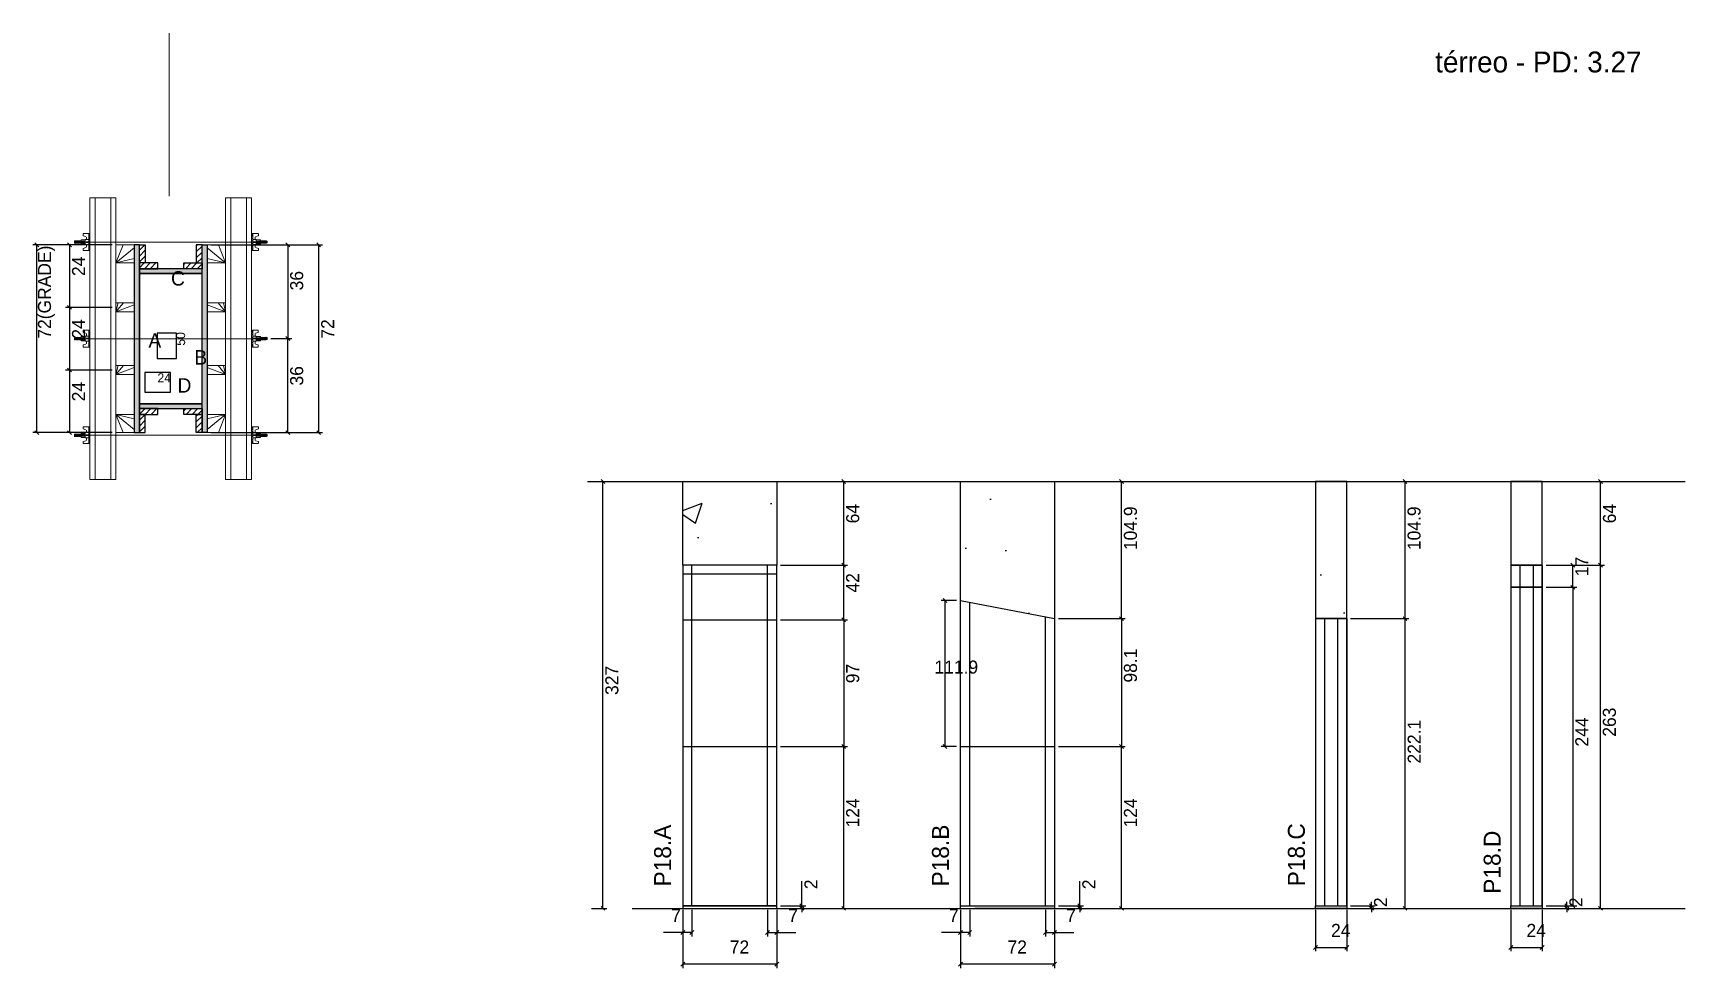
# Model space of a CAD drawing. Header units: metres. Extents: x 19361 to 20627, y 3931 to 4648.
import ezdxf

# ---------------------------------------------------------------- set-up
doc = ezdxf.new("R2010")
doc.units = ezdxf.units.M
for name, color, linetype in [('CHAPA', 7, 'Continuous'), ('COTA', 7, 'Continuous'), ('Hachura', 7, 'Continuous'), ('Madeira', 7, 'Continuous'), ('NOMENCLATURA', 7, 'Continuous'), ('Nível', 7, 'Continuous'), ('Painéis', 7, 'Continuous'), ('Perfil Metálico', 7, 'Continuous'), ('SARR_2.2x7', 7, 'Continuous'), ('SARRAFO', 7, 'Continuous'), ('Texto Seção', 7, 'Continuous'), ('TEXTO_GERAL', 7, 'Continuous')]:
    doc.layers.add(name, color=color, linetype=linetype)

msp = doc.modelspace()

# ---------------------------------------------------------------- hatches: boundary and pattern name
at = {"layer": 'COTA'}
h = msp.add_hatch(dxfattribs=at)
h.set_pattern_fill('AR-CONC')
h.paths.add_polyline_path([(19858.8, 4289.9), (19858.8, 4239.9), (19930.8, 4239.9), (19930.8, 4289.9), (19930.8, 4303.9), (19858.8, 4303.9), (19858.8, 4289.9)])
h = msp.add_hatch(dxfattribs=at)
h.set_pattern_fill('AR-CONC')
h.paths.add_polyline_path([(20143.7, 4198.9), (20143.7, 4303.9), (20071.7, 4303.9), (20071.7, 4212.8), (20143.7, 4198.9), (20143.7, 4198.9)])
h = msp.add_hatch(dxfattribs=at)
h.set_pattern_fill('AR-CONC')
h.paths.add_polyline_path([(20343.7, 4198.9), (20367.7, 4198.9), (20367.7, 4303.9), (20343.7, 4303.9), (20343.7, 4198.9)])
h = msp.add_hatch(dxfattribs=at)
h.set_pattern_fill('AR-CONC')
h.paths.add_polyline_path([(20517.5, 4239.9), (20517.5, 4303.9), (20493.5, 4303.9), (20493.5, 4239.9), (20517.5, 4239.9)])
at = {"layer": 'Hachura'}
h = msp.add_hatch(color=7, dxfattribs=at)
h.dxf.hatch_style = 1
h.paths.add_polyline_path([(19442.3, 4485.4), (19438.3, 4485.4), (19438.3, 4341.4), (19442.3, 4341.4), (19442.3, 4485.4)])
h = msp.add_hatch(color=7, dxfattribs=at)
h.dxf.hatch_style = 1
h.paths.add_polyline_path([(19442.3, 4485.4), (19438.3, 4485.4), (19438.3, 4341.4), (19442.3, 4341.4), (19442.3, 4485.4)])
h = msp.add_hatch(dxfattribs=at)
h.set_pattern_fill('ANSI31')
h.paths.add_polyline_path([(19442.3, 4471.4), (19446.7, 4471.4), (19446.7, 4485.4), (19442.3, 4485.4), (19442.3, 4471.4)])
h = msp.add_hatch(dxfattribs=at)
h.set_pattern_fill('ANSI31')
h.paths.add_polyline_path([(19490.3, 4471.4), (19485.9, 4471.4), (19485.9, 4485.4), (19490.3, 4485.4), (19490.3, 4471.4)])
h = msp.add_hatch(color=7, dxfattribs=at)
h.dxf.hatch_style = 1
h.paths.add_polyline_path([(19490.3, 4485.4), (19494.3, 4485.4), (19494.3, 4341.4), (19490.3, 4341.4), (19490.3, 4485.4)])
h = msp.add_hatch(color=7, dxfattribs=at)
h.dxf.hatch_style = 1
h.paths.add_polyline_path([(19490.3, 4485.4), (19494.3, 4485.4), (19494.3, 4341.4), (19490.3, 4341.4), (19490.3, 4485.4)])
h = msp.add_hatch(dxfattribs=at)
h.set_pattern_fill('ANSI31')
h.paths.add_polyline_path([(19442.3, 4467), (19442.3, 4471.4), (19456.3, 4471.4), (19456.3, 4467), (19442.3, 4467)])
h = msp.add_hatch(dxfattribs=at)
h.set_pattern_fill('ANSI31')
h.paths.add_polyline_path([(19490.3, 4467), (19490.3, 4471.4), (19476.3, 4471.4), (19476.3, 4467), (19490.3, 4467)])
h = msp.add_hatch(color=7, dxfattribs=at)
h.dxf.hatch_style = 1
h.paths.add_polyline_path([(19490.3, 4463.4), (19490.3, 4467), (19442.3, 4467), (19442.3, 4463.4), (19490.3, 4463.4)])
h = msp.add_hatch(color=7, dxfattribs=at)
h.dxf.hatch_style = 1
h.paths.add_polyline_path([(19490.3, 4463.4), (19490.3, 4467), (19442.3, 4467), (19442.3, 4463.4), (19490.3, 4463.4)])
h = msp.add_hatch(color=7, dxfattribs=at)
h.dxf.hatch_style = 1
h.paths.add_polyline_path([(19490.3, 4359.8), (19490.3, 4363.4), (19442.3, 4363.4), (19442.3, 4359.8), (19490.3, 4359.8)])
h = msp.add_hatch(color=7, dxfattribs=at)
h.dxf.hatch_style = 1
h.paths.add_polyline_path([(19490.3, 4359.8), (19490.3, 4363.4), (19442.3, 4363.4), (19442.3, 4359.8), (19490.3, 4359.8)])
h = msp.add_hatch(dxfattribs=at)
h.set_pattern_fill('ANSI31')
h.paths.add_polyline_path([(19442.3, 4355.4), (19442.3, 4359.8), (19456.3, 4359.8), (19456.3, 4355.4), (19442.3, 4355.4)])
h = msp.add_hatch(dxfattribs=at)
h.set_pattern_fill('ANSI31')
h.paths.add_polyline_path([(19490.3, 4355.4), (19490.3, 4359.8), (19476.3, 4359.8), (19476.3, 4355.4), (19490.3, 4355.4)])
h = msp.add_hatch(dxfattribs=at)
h.set_pattern_fill('ANSI31')
h.paths.add_polyline_path([(19442.3, 4355.4), (19446.7, 4355.4), (19446.7, 4341.4), (19442.3, 4341.4), (19442.3, 4355.4)])
h = msp.add_hatch(dxfattribs=at)
h.set_pattern_fill('ANSI31')
h.paths.add_polyline_path([(19490.3, 4355.4), (19485.9, 4355.4), (19485.9, 4341.4), (19490.3, 4341.4), (19490.3, 4355.4)])

# ---------------------------------------------------------------- linework, layer by layer
at = {"layer": 'CHAPA', "color": 1, "lineweight": 25}
for points in [[(19442.3, 4485.4), (19438.3, 4485.4), (19438.3, 4341.4), (19442.3, 4341.4)], [(19442.3, 4485.4), (19438.3, 4485.4), (19438.3, 4341.4), (19442.3, 4341.4)], [(19490.3, 4485.4), (19494.3, 4485.4), (19494.3, 4341.4), (19490.3, 4341.4)], [(19490.3, 4485.4), (19494.3, 4485.4), (19494.3, 4341.4), (19490.3, 4341.4)], [(19490.3, 4463.4), (19490.3, 4467), (19442.3, 4467), (19442.3, 4463.4)], [(19490.3, 4463.4), (19490.3, 4467), (19442.3, 4467), (19442.3, 4463.4)], [(19490.3, 4359.8), (19490.3, 4363.4), (19442.3, 4363.4), (19442.3, 4359.8)], [(19490.3, 4359.8), (19490.3, 4363.4), (19442.3, 4363.4), (19442.3, 4359.8)]]:
    msp.add_lwpolyline(points, close=True, dxfattribs=at)
at = {"layer": 'COTA', "color": 241, "lineweight": 25}
for p, q in [((19421.3, 4485.4), (19360.7, 4485.4)), ((19363.7, 4341.4), (19363.7, 4485.4)), ((19421.3, 4485.4), (19385.7, 4485.4)), ((19388.7, 4485.4), (19388.7, 4437.4)), ((19497.3, 4485.4), (19582.7, 4485.4)), ((19531.3, 4485.4), (19559, 4485.4)), ((19556, 4485.4), (19556, 4413.5)), ((19579.7, 4341.4), (19579.7, 4485.4)), ((19421.3, 4437.4), (19385.7, 4437.4)), ((19421.3, 4437.4), (19385.7, 4437.4)), ((19388.7, 4437.4), (19388.7, 4389.4)), ((19543.1, 4413.5), (19559, 4413.5)), ((19543.1, 4413.5), (19559, 4413.5)), ((19556, 4341.4), (19556, 4413.5)), ((19421.3, 4389.4), (19385.7, 4389.4)), ((19421.3, 4389.4), (19385.7, 4389.4)), ((19388.7, 4389.4), (19388.7, 4341.4)), ((19421.3, 4341.4), (19360.7, 4341.4)), ((19421.3, 4341.4), (19385.7, 4341.4)), ((19497.3, 4341.4), (19582.7, 4341.4)), ((19531.3, 4341.4), (19559, 4341.4)), ((19858.8, 4239.9), (19858.8, 4303.9)), ((19858.8, 4303.9), (19930.8, 4303.9)), ((19930.8, 4303.9), (19930.8, 4239.9)), ((20071.7, 4212.8), (20071.7, 4303.9)), ((20071.7, 4303.9), (20143.7, 4303.9)), ((20143.7, 4303.9), (20143.7, 4198.9))]:
    msp.add_line(p, q, dxfattribs=at)
at = {"layer": 'COTA', "color": 0, "lineweight": 25}
for p, q in [((19365.2, 4483.9), (19362.2, 4486.9)), ((19390.2, 4483.9), (19387.2, 4486.9)), ((19557.5, 4483.9), (19554.5, 4486.9)), ((19581.2, 4483.9), (19578.2, 4486.9)), ((19387.2, 4438.9), (19390.2, 4435.9)), ((19390.2, 4435.9), (19387.2, 4438.9)), ((19557.5, 4412), (19554.5, 4415)), ((19554.5, 4415), (19557.5, 4412)), ((19387.2, 4390.9), (19390.2, 4387.9)), ((19390.2, 4387.9), (19387.2, 4390.9)), ((19362.2, 4342.9), (19365.2, 4339.9)), ((19387.2, 4342.9), (19390.2, 4339.9)), ((19554.5, 4342.9), (19557.5, 4339.9)), ((19578.2, 4342.9), (19581.2, 4339.9)), ((19799.1, 4302.4), (19796.1, 4305.4)), ((19983.6, 4302.4), (19980.6, 4305.4)), ((20196.5, 4302.4), (20193.5, 4305.4)), ((20413.9, 4302.4), (20410.9, 4305.4)), ((20563.7, 4302.4), (20560.7, 4305.4)), ((19983.6, 4238.4), (19980.6, 4241.4)), ((19980.6, 4241.4), (19983.6, 4238.4)), ((20542.5, 4238.4), (20539.5, 4241.4)), ((20560.7, 4241.4), (20563.7, 4238.4)), ((20563.7, 4238.4), (20560.7, 4241.4)), ((20542.5, 4221.4), (20539.5, 4224.4)), ((20539.5, 4224.4), (20542.5, 4221.4)), ((19980.6, 4199.4), (19983.6, 4196.4)), ((19983.6, 4196.4), (19980.6, 4199.4)), ((20196.5, 4197.4), (20193.5, 4200.4)), ((20193.5, 4200.4), (20196.5, 4197.4)), ((20410.9, 4200.4), (20413.9, 4197.4)), ((20413.9, 4197.4), (20410.9, 4200.4)), ((19983.6, 4099.4), (19980.6, 4102.4)), ((19980.6, 4102.4), (19983.6, 4099.4)), ((20196.5, 4099.4), (20193.5, 4102.4)), ((20193.5, 4102.4), (20196.5, 4099.4)), ((19796.1, 3978.4), (19799.1, 3975.4)), ((19948.5, 3980.4), (19951.5, 3977.4)), ((19951.5, 3975.4), (19948.5, 3978.4)), ((19980.6, 3978.4), (19983.6, 3975.4)), ((20161.5, 3980.4), (20164.5, 3977.4)), ((20164.5, 3975.4), (20161.5, 3978.4)), ((20193.5, 3978.4), (20196.5, 3975.4)), ((20385.1, 3980.4), (20388.1, 3977.4)), ((20388.1, 3975.4), (20385.1, 3978.4)), ((20410.9, 3978.4), (20413.9, 3975.4)), ((20534.9, 3980.4), (20537.9, 3977.4)), ((20537.9, 3975.4), (20534.9, 3978.4)), ((20539.5, 3980.4), (20542.5, 3977.4)), ((20560.7, 3978.4), (20563.7, 3975.4)), ((19860.3, 3959.9), (19857.3, 3956.9)), ((19864.3, 3956.9), (19867.3, 3959.9)), ((19925.3, 3959.9), (19922.3, 3956.9)), ((19929.3, 3956.9), (19932.3, 3959.9)), ((20073.2, 3959.9), (20070.2, 3956.9)), ((20077.2, 3956.9), (20080.2, 3959.9)), ((20138.2, 3959.9), (20135.2, 3956.9)), ((20142.2, 3956.9), (20145.2, 3959.9)), ((20345.2, 3948.5), (20342.2, 3945.5)), ((20366.2, 3945.5), (20369.2, 3948.5)), ((20495, 3948.5), (20492, 3945.5)), ((20516, 3945.5), (20519, 3948.5)), ((19860.3, 3935.7), (19857.3, 3932.7)), ((19929.3, 3932.7), (19932.3, 3935.7)), ((20073.2, 3935.7), (20070.2, 3932.7)), ((20142.2, 3932.7), (20145.2, 3935.7))]:
    msp.add_line(p, q, dxfattribs=at)
at = {"layer": 'COTA', "color": 180, "lineweight": 25}
for p, q in [((19470.8, 4417.6), (19455.8, 4417.6)), ((19455.8, 4417.6), (19455.8, 4398.3)), ((19470.8, 4398.3), (19470.8, 4417.6)), ((19455.8, 4398.3), (19470.8, 4398.3)), ((19466, 4387.4), (19446.3, 4387.4)), ((19446.3, 4387.4), (19446.3, 4372.4)), ((19466, 4372.4), (19466, 4387.4)), ((19446.3, 4372.4), (19466, 4372.4))]:
    msp.add_line(p, q, dxfattribs=at)
at = {"layer": 'COTA', "color": 4, "lineweight": 25}
for p, q in [((19788.7, 4303.9), (19800.6, 4303.9)), ((19797.6, 3976.9), (19797.6, 4303.9)), ((19933.8, 4303.9), (19985.1, 4303.9)), ((19982.1, 4239.9), (19982.1, 4303.9)), ((20146.7, 4303.9), (20198, 4303.9)), ((20195, 4198.9), (20195, 4303.9)), ((20370.7, 4303.9), (20415.4, 4303.9)), ((20412.4, 4198.9), (20412.4, 4303.9)), ((20520.5, 4303.9), (20565.2, 4303.9)), ((20562.2, 4239.9), (20562.2, 4303.9)), ((19933.8, 4239.9), (19985.1, 4239.9)), ((19933.8, 4239.9), (19985.1, 4239.9)), ((19982.1, 4197.9), (19982.1, 4239.9)), ((20520.5, 4239.9), (20565.2, 4239.9)), ((20520.5, 4239.9), (20565.2, 4239.9)), ((20520.5, 4239.9), (20544, 4239.9)), ((20541, 4222.9), (20541, 4239.9)), ((20562.2, 3976.9), (20562.2, 4239.9)), ((20520.5, 4222.9), (20544, 4222.9)), ((20520.5, 4222.9), (20544, 4222.9)), ((20541, 4222.9), (20541, 3978.9)), ((19933.8, 4197.9), (19985.1, 4197.9)), ((19933.8, 4197.9), (19985.1, 4197.9)), ((19982.1, 4197.9), (19982.1, 4100.9)), ((20146.7, 4198.9), (20198, 4198.9)), ((20146.7, 4198.9), (20198, 4198.9)), ((20195, 4198.9), (20195, 4100.9)), ((20370.7, 4198.9), (20415.4, 4198.9)), ((20370.7, 4198.9), (20415.4, 4198.9)), ((20412.4, 3976.9), (20412.4, 4198.9)), ((19933.8, 4100.9), (19985.1, 4100.9)), ((19933.8, 4100.9), (19985.1, 4100.9)), ((19982.1, 3976.9), (19982.1, 4100.9)), ((20146.7, 4100.9), (20198, 4100.9)), ((20146.7, 4100.9), (20198, 4100.9)), ((20195, 3976.9), (20195, 4100.9)), ((19950, 3978.9), (19950, 3997.7)), ((20163, 3978.9), (20163, 3997.7)), ((19788.7, 3976.9), (19800.6, 3976.9)), ((19933.8, 3978.9), (19953, 3978.9)), ((19933.8, 3976.9), (19953, 3976.9)), ((19933.8, 3976.9), (19985.1, 3976.9)), ((19950, 3976.9), (19950, 3978.9)), ((19950, 3976.9), (19950, 3973.9)), ((20146.7, 3978.9), (20166, 3978.9)), ((20146.7, 3976.9), (20166, 3976.9)), ((20146.7, 3976.9), (20198, 3976.9)), ((20163, 3976.9), (20163, 3978.9)), ((20163, 3976.9), (20163, 3973.9)), ((20370.7, 3978.9), (20389.6, 3978.9)), ((20370.7, 3976.9), (20389.6, 3976.9)), ((20370.7, 3976.9), (20415.4, 3976.9)), ((20386.6, 3978.9), (20386.6, 3981.9)), ((20386.6, 3976.9), (20386.6, 3978.9)), ((20386.6, 3976.9), (20386.6, 3973.9)), ((20520.5, 3978.9), (20539.4, 3978.9)), ((20520.5, 3978.9), (20544, 3978.9)), ((20520.5, 3976.9), (20539.4, 3976.9)), ((20520.5, 3976.9), (20565.2, 3976.9)), ((20536.4, 3978.9), (20536.4, 3981.9)), ((20536.4, 3976.9), (20536.4, 3978.9)), ((20536.4, 3976.9), (20536.4, 3973.9)), ((19858.8, 3975.9), (19858.8, 3931.2)), ((19858.8, 3973.9), (19858.8, 3955.4)), ((19865.8, 3975.9), (19865.8, 3955.4)), ((19923.8, 3975.9), (19923.8, 3955.4)), ((19930.8, 3975.9), (19930.8, 3931.2)), ((19930.8, 3973.9), (19930.8, 3955.4)), ((20071.7, 3975.9), (20071.7, 3931.2)), ((20071.7, 3973.9), (20071.7, 3955.4)), ((20078.7, 3975.9), (20078.7, 3955.4)), ((20136.7, 3975.9), (20136.7, 3955.4)), ((20143.7, 3975.9), (20143.7, 3931.2)), ((20143.7, 3973.9), (20143.7, 3955.4)), ((20343.7, 3975.9), (20343.7, 3944)), ((20367.7, 3975.9), (20367.7, 3944)), ((20493.5, 3975.9), (20493.5, 3944)), ((20517.5, 3975.9), (20517.5, 3944)), ((19858.8, 3958.4), (19844, 3958.4)), ((19865.8, 3958.4), (19858.8, 3958.4)), ((19923.8, 3958.4), (19930.8, 3958.4)), ((19930.8, 3958.4), (19945.5, 3958.4)), ((20071.7, 3958.4), (20057, 3958.4)), ((20078.7, 3958.4), (20071.7, 3958.4)), ((20136.7, 3958.4), (20143.7, 3958.4)), ((20143.7, 3958.4), (20158.4, 3958.4)), ((20343.7, 3947), (20367.7, 3947)), ((20493.5, 3947), (20517.5, 3947)), ((19930.8, 3934.2), (19858.8, 3934.2)), ((20143.7, 3934.2), (20071.7, 3934.2))]:
    msp.add_line(p, q, dxfattribs=at)
at = {"layer": 'COTA', "color": 241, "lineweight": 25}
for points in [[(20367.7, 4198.9), (20367.7, 4303.9), (20343.7, 4303.9), (20343.7, 4198.9)], [(20517.5, 4239.9), (20517.5, 4303.9), (20493.5, 4303.9), (20493.5, 4239.9)]]:
    msp.add_lwpolyline(points, dxfattribs=at)
at = {"layer": 'Hachura', "color": 0, "lineweight": 9}
for p, q in [((19392.8, 4488.5), (19392.5, 4488.1)), ((19392.5, 4488.1), (19392.5, 4486.8)), ((19392.8, 4486.5), (19392.5, 4486.8)), ((19393.1, 4488.5), (19392.8, 4488.5)), ((19392.8, 4486.5), (19392.8, 4488.5)), ((19393.5, 4486.5), (19392.8, 4487.8)), ((19393.4, 4486.4), (19392.8, 4487.5)), ((19392.8, 4487), (19393.2, 4486.4)), ((19392.8, 4486.8), (19392.9, 4486.5)), ((19393.1, 4488.5), (19394.1, 4486.5)), ((19393.1, 4488.5), (19394.1, 4486.5)), ((19393.2, 4488.5), (19394.3, 4486.4)), ((19394.5, 4486.4), (19393.5, 4488.6)), ((19393.5, 4486.5), (19394.1, 4486.5)), ((19394.3, 4488.5), (19393.7, 4488.5)), ((19394.6, 4486.5), (19393.7, 4488.5)), ((19394.3, 4488.5), (19395.3, 4486.5)), ((19394.4, 4488.5), (19395.5, 4486.4)), ((19395.7, 4486.4), (19394.6, 4488.6)), ((19395.3, 4486.5), (19394.6, 4486.5)), ((19395.5, 4488.5), (19394.8, 4488.5)), ((19395.8, 4486.5), (19394.8, 4488.5)), ((19395, 4488.5), (19394.8, 4488.5)), ((19395.5, 4488.5), (19396.4, 4486.5)), ((19395.6, 4488.5), (19396.6, 4486.4)), ((19396.9, 4486.4), (19395.8, 4488.6)), ((19396, 4486.5), (19395.8, 4486.5)), ((19396.6, 4488.5), (19396, 4488.5)), ((19396.9, 4486.5), (19396, 4488.5)), ((19396, 4486.5), (19396.4, 4486.5)), ((19396.6, 4488.5), (19397.6, 4486.5)), ((19396.9, 4486.5), (19397.6, 4486.5)), ((19397.6, 4487.3), (19397, 4488.6)), ((19397.6, 4487.5), (19397.1, 4488.5)), ((19397.6, 4488.5), (19397.1, 4488.5)), ((19397.6, 4485.7), (19397.6, 4489.1)), ((19397.6, 4489.1), (19400.8, 4489.1)), ((19397.6, 4488.1), (19400.8, 4488.1)), ((19397.6, 4486.5), (19400.8, 4486.5)), ((19400.8, 4485.7), (19397.6, 4485.7)), ((19397.7, 4485.7), (19397.7, 4489.1)), ((19399.1, 4493.9), (19399.1, 4492.2)), ((19399.1, 4492.2), (19401.3, 4491.6)), ((19399.1, 4482.6), (19401.3, 4483.2)), ((19399.1, 4481), (19399.1, 4482.6)), ((19404.3, 4493.9), (19399.2, 4493.9)), ((19400.8, 4489.4), (19400.8, 4485.5)), ((19403.4, 4489.4), (19400.8, 4489.4)), ((19400.8, 4485.5), (19400.8, 4485.7)), ((19400.8, 4485.5), (19400.8, 4485.7)), ((19400.8, 4485.5), (19403.4, 4485.5)), ((19403.4, 4487.7), (19401.4, 4487.7)), ((19401.4, 4487.2), (19403.4, 4487.2)), ((19401.6, 4491.3), (19401.6, 4489.4)), ((19401.6, 4483.5), (19401.6, 4485.5)), ((19403.4, 4493.9), (19403.4, 4481)), ((19403.4, 4493.9), (19403.4, 4488.7)), ((19403.4, 4493.7), (19404.3, 4493.7)), ((19403.4, 4493.5), (19404.3, 4493.5)), ((19403.4, 4493.2), (19404.3, 4493.2)), ((19403.4, 4492.7), (19404.3, 4492.7)), ((19403.4, 4491.9), (19404.3, 4491.9)), ((19403.4, 4490.5), (19404.3, 4490.5)), ((19403.4, 4487.4), (19403.4, 4489.4)), ((19403.4, 4488.7), (19403.4, 4488.1)), ((19403.4, 4487.4), (19404.3, 4487.4)), ((19403.4, 4484.4), (19404.3, 4484.4)), ((19403.4, 4483), (19404.3, 4483)), ((19403.7, 4488.4), (19403.5, 4488.4)), ((19403.5, 4486.4), (19404, 4486.4)), ((19404.1, 4488.4), (19403.7, 4488.4)), ((19404.3, 4481), (19404.3, 4493.9)), ((19404.3, 4481.9), (19404.3, 4489.7)), ((19528.3, 4481), (19528.3, 4493.9)), ((19528.3, 4493.9), (19533.4, 4493.9)), ((19529.2, 4493.7), (19528.3, 4493.7)), ((19529.2, 4493.5), (19528.3, 4493.5)), ((19529.2, 4493.2), (19528.3, 4493.2)), ((19529.2, 4492.7), (19528.3, 4492.7)), ((19529.2, 4491.9), (19528.3, 4491.9)), ((19529.2, 4490.5), (19528.3, 4490.5)), ((19528.3, 4481.9), (19528.3, 4489.7)), ((19529.2, 4487.4), (19528.3, 4487.4)), ((19529.2, 4484.4), (19528.3, 4484.4)), ((19529.2, 4483), (19528.3, 4483)), ((19528.4, 4488.4), (19528.9, 4488.4)), ((19529.1, 4486.4), (19528.6, 4486.4)), ((19528.9, 4488.4), (19529.1, 4488.4)), ((19529.2, 4493.9), (19529.2, 4481)), ((19529.2, 4493.9), (19529.2, 4488.7)), ((19529.2, 4487.4), (19529.2, 4489.4)), ((19529.2, 4489.4), (19531.8, 4489.4)), ((19529.2, 4488.7), (19529.2, 4488.1)), ((19529.2, 4487.7), (19531.2, 4487.7)), ((19531.2, 4487.2), (19529.2, 4487.2)), ((19531.8, 4485.5), (19529.2, 4485.5)), ((19531, 4491.3), (19531, 4489.4)), ((19531, 4483.5), (19531, 4485.5)), ((19533.5, 4492.2), (19531.2, 4491.6)), ((19533.5, 4482.6), (19531.2, 4483.2)), ((19531.8, 4489.4), (19531.8, 4485.5)), ((19535, 4489.1), (19531.8, 4489.1)), ((19535, 4488.1), (19531.8, 4488.1)), ((19535, 4486.5), (19531.8, 4486.5)), ((19531.8, 4485.7), (19535, 4485.7)), ((19531.8, 4485.5), (19531.8, 4485.7)), ((19531.8, 4485.5), (19531.8, 4485.7)), ((19533.5, 4493.9), (19533.5, 4492.2)), ((19533.5, 4481), (19533.5, 4482.6)), ((19534.9, 4485.7), (19534.9, 4489.1)), ((19535, 4485.7), (19535, 4489.1)), ((19535, 4487.3), (19535.6, 4488.6)), ((19536, 4488.5), (19535, 4486.5)), ((19535, 4487.5), (19535.5, 4488.5)), ((19535, 4488.5), (19535.5, 4488.5)), ((19535.6, 4486.5), (19535, 4486.5)), ((19535.6, 4486.5), (19536.6, 4488.5)), ((19535.7, 4486.4), (19536.8, 4488.6)), ((19536, 4488.5), (19536.6, 4488.5)), ((19537, 4488.5), (19536, 4486.4)), ((19537.1, 4488.5), (19536.2, 4486.5)), ((19536.6, 4486.5), (19536.2, 4486.5)), ((19536.6, 4486.5), (19536.8, 4486.5)), ((19536.8, 4486.5), (19537.8, 4488.5)), ((19536.9, 4486.4), (19538, 4488.6)), ((19537.1, 4488.5), (19537.8, 4488.5)), ((19538.2, 4488.5), (19537.1, 4486.4)), ((19538.3, 4488.5), (19537.3, 4486.5)), ((19537.3, 4486.5), (19538, 4486.5)), ((19537.6, 4488.5), (19537.8, 4488.5)), ((19538, 4486.4), (19539.1, 4488.6)), ((19538, 4486.5), (19538.9, 4488.5)), ((19538.3, 4488.5), (19538.9, 4488.5)), ((19539.4, 4488.5), (19538.3, 4486.4)), ((19539.5, 4488.5), (19538.5, 4486.5)), ((19539.5, 4488.5), (19538.5, 4486.5)), ((19539.1, 4486.5), (19538.5, 4486.5)), ((19539.1, 4486.5), (19539.8, 4487.8)), ((19539.2, 4486.4), (19539.8, 4487.5)), ((19539.8, 4487), (19539.4, 4486.4)), ((19539.5, 4488.5), (19539.8, 4488.5)), ((19539.8, 4486.8), (19539.6, 4486.5)), ((19539.8, 4488.5), (19540.1, 4488.1)), ((19539.8, 4486.5), (19539.8, 4488.5)), ((19539.8, 4486.5), (19540.1, 4486.8)), ((19540.1, 4488.1), (19540.1, 4486.8)), ((19403.4, 4481), (19399.1, 4481)), ((19403.4, 4482.1), (19404.3, 4482.1)), ((19403.4, 4481.7), (19404.3, 4481.7)), ((19403.4, 4481.3), (19404.3, 4481.3)), ((19403.4, 4481.1), (19404.3, 4481.1)), ((19403.4, 4481), (19404.3, 4481)), ((19529.2, 4482.1), (19528.3, 4482.1)), ((19529.2, 4481.7), (19528.3, 4481.7)), ((19529.2, 4481.3), (19528.3, 4481.3)), ((19529.2, 4481.1), (19528.3, 4481.1)), ((19529.2, 4481), (19528.3, 4481)), ((19529.2, 4481), (19533.5, 4481)), ((19404.3, 4419.9), (19399.1, 4419.9)), ((19399.1, 4419.9), (19399.1, 4418.2)), ((19403.4, 4419.9), (19403.4, 4407)), ((19403.4, 4419.9), (19403.4, 4414.7)), ((19403.4, 4419.7), (19404.3, 4419.7)), ((19403.4, 4419.5), (19404.3, 4419.5)), ((19403.4, 4419.2), (19404.3, 4419.2)), ((19404.3, 4407), (19404.3, 4419.9)), ((19528.3, 4407), (19528.3, 4419.9)), ((19528.3, 4419.9), (19533.4, 4419.9)), ((19529.2, 4419.7), (19528.3, 4419.7)), ((19529.2, 4419.5), (19528.3, 4419.5)), ((19529.2, 4419.2), (19528.3, 4419.2)), ((19529.2, 4419.9), (19529.2, 4407)), ((19529.2, 4419.9), (19529.2, 4414.7)), ((19533.4, 4419.9), (19533.4, 4418.2)), ((19392.8, 4414.5), (19392.5, 4414.1)), ((19392.5, 4414.1), (19392.5, 4412.8)), ((19392.8, 4412.5), (19392.5, 4412.8)), ((19392.8, 4412.5), (19392.8, 4414.5)), ((19393.1, 4414.4), (19392.8, 4414.4)), ((19393.4, 4412.5), (19392.8, 4413.8)), ((19393.4, 4412.4), (19392.8, 4413.5)), ((19392.8, 4413), (19393.1, 4412.4)), ((19392.8, 4412.8), (19392.9, 4412.5)), ((19393.1, 4414.4), (19394.1, 4412.5)), ((19393.1, 4414.4), (19394.1, 4412.5)), ((19393.2, 4414.5), (19394.3, 4412.4)), ((19393.4, 4412.5), (19394.1, 4412.5)), ((19394.5, 4412.4), (19393.5, 4414.6)), ((19394.3, 4414.4), (19393.6, 4414.4)), ((19394.6, 4412.5), (19393.6, 4414.4)), ((19394.3, 4414.4), (19395.3, 4412.5)), ((19394.4, 4414.5), (19395.5, 4412.4)), ((19395.7, 4412.4), (19394.6, 4414.6)), ((19395.3, 4412.5), (19394.6, 4412.5)), ((19395.4, 4414.4), (19394.8, 4414.4)), ((19395.8, 4412.5), (19394.8, 4414.4)), ((19395, 4414.4), (19394.8, 4414.4)), ((19395.4, 4414.4), (19396.4, 4412.5)), ((19395.5, 4414.5), (19396.6, 4412.4)), ((19396.9, 4412.4), (19395.8, 4414.6)), ((19396, 4412.5), (19395.8, 4412.5)), ((19396.6, 4414.4), (19396, 4414.4)), ((19396.9, 4412.5), (19396, 4414.4)), ((19396, 4412.5), (19396.4, 4412.5)), ((19396.6, 4414.4), (19397.6, 4412.5)), ((19397.6, 4413.3), (19396.9, 4414.6)), ((19396.9, 4412.5), (19397.6, 4412.5)), ((19397.6, 4413.5), (19397.1, 4414.4)), ((19397.6, 4414.4), (19397.1, 4414.4)), ((19397.6, 4411.7), (19397.6, 4415.1)), ((19397.6, 4411.7), (19397.6, 4415.1)), ((19397.6, 4415.1), (19400.8, 4415.1)), ((19397.6, 4414.1), (19400.8, 4414.1)), ((19397.6, 4412.5), (19400.8, 4412.5)), ((19400.8, 4411.7), (19397.6, 4411.7)), ((19399.1, 4418.2), (19401.3, 4417.6)), ((19399.1, 4408.6), (19401.3, 4409.2)), ((19399.1, 4407), (19399.1, 4408.6)), ((19403.4, 4407), (19399.1, 4407)), ((19400.8, 4415.4), (19400.8, 4411.5)), ((19403.4, 4415.4), (19400.8, 4415.4)), ((19400.8, 4411.5), (19400.8, 4411.7)), ((19400.8, 4411.5), (19400.8, 4411.7)), ((19400.8, 4411.5), (19403.4, 4411.5)), ((19403.4, 4413.7), (19401.4, 4413.7)), ((19401.4, 4413.2), (19403.4, 4413.2)), ((19401.6, 4417.3), (19401.6, 4415.4)), ((19401.6, 4409.5), (19401.6, 4411.5)), ((19403.4, 4418.7), (19404.3, 4418.7)), ((19403.4, 4417.9), (19404.3, 4417.9)), ((19403.4, 4416.5), (19404.3, 4416.5)), ((19403.4, 4413.4), (19403.4, 4415.4)), ((19403.4, 4414.7), (19403.4, 4414.1)), ((19403.4, 4413.4), (19404.3, 4413.4)), ((19403.4, 4410.4), (19404.3, 4410.4)), ((19403.4, 4409), (19404.3, 4409)), ((19403.4, 4408.1), (19404.3, 4408.1)), ((19403.4, 4407.7), (19404.3, 4407.7)), ((19403.4, 4407.3), (19404.3, 4407.3)), ((19403.4, 4407.1), (19404.3, 4407.1)), ((19403.4, 4407), (19404.3, 4407)), ((19403.7, 4414.4), (19403.5, 4414.4)), ((19403.5, 4412.4), (19403.9, 4412.4)), ((19404.1, 4414.4), (19403.7, 4414.4)), ((19404.3, 4407.9), (19404.3, 4415.7)), ((19529.2, 4418.7), (19528.3, 4418.7)), ((19529.2, 4417.9), (19528.3, 4417.9)), ((19529.2, 4416.5), (19528.3, 4416.5)), ((19528.3, 4407.9), (19528.3, 4415.7)), ((19529.2, 4413.4), (19528.3, 4413.4)), ((19529.2, 4410.4), (19528.3, 4410.4)), ((19529.2, 4409), (19528.3, 4409)), ((19529.2, 4408.1), (19528.3, 4408.1)), ((19529.2, 4407.7), (19528.3, 4407.7)), ((19529.2, 4407.3), (19528.3, 4407.3)), ((19529.2, 4407.1), (19528.3, 4407.1)), ((19529.2, 4407), (19528.3, 4407)), ((19528.4, 4414.4), (19528.9, 4414.4)), ((19529.1, 4412.4), (19528.6, 4412.4)), ((19528.9, 4414.4), (19529.1, 4414.4)), ((19529.2, 4413.4), (19529.2, 4415.4)), ((19529.2, 4415.4), (19531.8, 4415.4)), ((19529.2, 4414.7), (19529.2, 4414.1)), ((19529.2, 4413.7), (19531.2, 4413.7)), ((19531.2, 4413.2), (19529.2, 4413.2)), ((19531.8, 4411.5), (19529.2, 4411.5)), ((19529.2, 4407), (19533.4, 4407)), ((19531, 4417.3), (19531, 4415.4)), ((19531, 4409.5), (19531, 4411.5)), ((19533.4, 4418.2), (19531.2, 4417.6)), ((19533.4, 4408.6), (19531.2, 4409.2)), ((19531.8, 4415.4), (19531.8, 4411.5)), ((19535, 4415.1), (19531.8, 4415.1)), ((19535, 4414.1), (19531.8, 4414.1)), ((19535, 4412.5), (19531.8, 4412.5)), ((19531.8, 4411.7), (19535, 4411.7)), ((19531.8, 4411.5), (19531.8, 4411.7)), ((19531.8, 4411.5), (19531.8, 4411.7)), ((19533.4, 4407), (19533.4, 4408.6)), ((19534.9, 4411.7), (19534.9, 4415.1)), ((19535, 4411.7), (19535, 4415.1)), ((19535, 4413.3), (19535.6, 4414.6)), ((19536, 4414.4), (19535, 4412.5)), ((19535, 4413.5), (19535.4, 4414.4)), ((19535, 4414.4), (19535.4, 4414.4)), ((19535.6, 4412.5), (19535, 4412.5)), ((19535.6, 4412.5), (19536.6, 4414.4)), ((19535.7, 4412.4), (19536.8, 4414.6)), ((19537, 4414.5), (19535.9, 4412.4)), ((19536, 4414.4), (19536.6, 4414.4)), ((19537.1, 4414.4), (19536.2, 4412.5)), ((19536.6, 4412.5), (19536.2, 4412.5)), ((19536.6, 4412.5), (19536.8, 4412.5)), ((19536.8, 4412.5), (19537.8, 4414.4)), ((19536.9, 4412.4), (19537.9, 4414.6)), ((19538.2, 4414.5), (19537.1, 4412.4)), ((19537.1, 4414.4), (19537.8, 4414.4)), ((19538.3, 4414.4), (19537.3, 4412.5)), ((19537.3, 4412.5), (19538, 4412.5)), ((19537.6, 4414.4), (19537.8, 4414.4)), ((19538, 4412.4), (19539.1, 4414.6)), ((19538, 4412.5), (19538.9, 4414.4)), ((19539.3, 4414.5), (19538.3, 4412.4)), ((19538.3, 4414.4), (19538.9, 4414.4)), ((19539.4, 4414.4), (19538.5, 4412.5)), ((19539.4, 4414.4), (19538.5, 4412.5)), ((19539.1, 4412.5), (19538.5, 4412.5)), ((19539.1, 4412.5), (19539.8, 4413.8)), ((19539.2, 4412.4), (19539.8, 4413.5)), ((19539.4, 4414.4), (19539.8, 4414.4)), ((19539.8, 4413), (19539.4, 4412.4)), ((19539.8, 4412.8), (19539.6, 4412.5)), ((19539.8, 4414.5), (19540.1, 4414.1)), ((19539.8, 4412.5), (19539.8, 4414.5)), ((19539.8, 4412.5), (19540.1, 4412.8)), ((19540.1, 4414.1), (19540.1, 4412.8)), ((19403.4, 4345.9), (19399.1, 4345.9)), ((19399.1, 4345.9), (19399.1, 4344.2)), ((19399.1, 4344.2), (19401.3, 4343.6)), ((19401.6, 4343.3), (19401.6, 4341.3)), ((19403.4, 4333), (19403.4, 4345.9)), ((19403.4, 4345.9), (19404.3, 4345.9)), ((19403.4, 4345.7), (19404.3, 4345.7)), ((19403.4, 4345.5), (19404.3, 4345.5)), ((19403.4, 4345.2), (19404.3, 4345.2)), ((19403.4, 4344.7), (19404.3, 4344.7)), ((19403.4, 4343.9), (19404.3, 4343.9)), ((19404.3, 4345.9), (19404.3, 4333)), ((19404.3, 4344.9), (19404.3, 4337.1)), ((19528.3, 4345.9), (19528.3, 4333)), ((19529.2, 4345.9), (19528.3, 4345.9)), ((19529.2, 4345.7), (19528.3, 4345.7)), ((19529.2, 4345.5), (19528.3, 4345.5)), ((19529.2, 4345.2), (19528.3, 4345.2)), ((19528.3, 4344.9), (19528.3, 4337.1)), ((19529.2, 4344.7), (19528.3, 4344.7)), ((19529.2, 4343.9), (19528.3, 4343.9)), ((19529.2, 4333), (19529.2, 4345.9)), ((19529.2, 4345.9), (19533.5, 4345.9)), ((19531, 4343.3), (19531, 4341.3)), ((19533.5, 4344.2), (19531.2, 4343.6)), ((19533.5, 4345.9), (19533.5, 4344.2)), ((19392.8, 4340.3), (19392.5, 4340)), ((19392.5, 4338.7), (19392.5, 4340)), ((19392.8, 4338.4), (19392.5, 4338.7)), ((19392.8, 4339.8), (19393.2, 4340.5)), ((19393.4, 4340.4), (19392.8, 4339.3)), ((19392.8, 4340.1), (19392.9, 4340.3)), ((19393.5, 4340.3), (19392.8, 4339)), ((19392.8, 4340.3), (19392.8, 4338.4)), ((19393.1, 4338.4), (19392.8, 4338.4)), ((19393.1, 4338.4), (19394.1, 4340.3)), ((19393.1, 4338.4), (19394.1, 4340.3)), ((19393.2, 4338.3), (19394.3, 4340.5)), ((19394.5, 4340.4), (19393.5, 4338.3)), ((19393.5, 4340.3), (19394.1, 4340.3)), ((19394.6, 4340.3), (19393.7, 4338.4)), ((19394.3, 4338.4), (19393.7, 4338.4)), ((19394.3, 4338.4), (19395.3, 4340.3)), ((19394.4, 4338.3), (19395.5, 4340.5)), ((19395.7, 4340.4), (19394.6, 4338.3)), ((19395.3, 4340.3), (19394.6, 4340.3)), ((19395.8, 4340.3), (19394.8, 4338.4)), ((19395.5, 4338.4), (19394.8, 4338.4)), ((19395, 4338.4), (19394.8, 4338.4)), ((19395.5, 4338.4), (19396.4, 4340.3)), ((19395.6, 4338.3), (19396.6, 4340.5)), ((19396.9, 4340.4), (19395.8, 4338.3)), ((19396, 4340.3), (19395.8, 4340.3)), ((19396, 4340.3), (19396.4, 4340.3)), ((19396.9, 4340.3), (19396, 4338.4)), ((19396.6, 4338.4), (19396, 4338.4)), ((19396.6, 4338.4), (19397.6, 4340.3)), ((19396.9, 4340.3), (19397.6, 4340.3)), ((19397.6, 4339.5), (19397, 4338.3)), ((19397.6, 4339.3), (19397.1, 4338.4)), ((19397.6, 4338.4), (19397.1, 4338.4)), ((19397.6, 4341.1), (19397.6, 4337.7)), ((19400.8, 4341.1), (19397.6, 4341.1)), ((19397.6, 4340.3), (19400.8, 4340.3)), ((19397.6, 4338.8), (19400.8, 4338.8)), ((19397.6, 4337.7), (19400.8, 4337.7)), ((19397.7, 4341.1), (19397.7, 4337.7)), ((19399.1, 4334.6), (19401.3, 4335.2)), ((19399.1, 4333), (19399.1, 4334.6)), ((19404.3, 4333), (19399.2, 4333)), ((19400.8, 4337.5), (19400.8, 4341.4)), ((19400.8, 4341.4), (19403.4, 4341.4)), ((19400.8, 4341.4), (19400.8, 4341.1)), ((19400.8, 4341.4), (19400.8, 4341.1)), ((19403.4, 4337.5), (19400.8, 4337.5)), ((19401.4, 4339.6), (19403.4, 4339.6)), ((19403.4, 4339.1), (19401.4, 4339.1)), ((19401.6, 4335.5), (19401.6, 4337.5)), ((19403.4, 4342.4), (19404.3, 4342.4)), ((19403.4, 4339.4), (19403.4, 4337.5)), ((19403.4, 4339.4), (19404.3, 4339.4)), ((19403.4, 4338.1), (19403.4, 4338.8)), ((19403.4, 4333), (19403.4, 4338.1)), ((19403.4, 4336.4), (19404.3, 4336.4)), ((19403.4, 4335), (19404.3, 4335)), ((19403.4, 4334.1), (19404.3, 4334.1)), ((19403.4, 4333.7), (19404.3, 4333.7)), ((19403.4, 4333.3), (19404.3, 4333.3)), ((19403.4, 4333.1), (19404.3, 4333.1)), ((19403.5, 4340.4), (19404, 4340.4)), ((19403.7, 4338.5), (19403.5, 4338.5)), ((19404.1, 4338.5), (19403.7, 4338.5)), ((19529.2, 4342.4), (19528.3, 4342.4)), ((19529.2, 4339.4), (19528.3, 4339.4)), ((19529.2, 4336.4), (19528.3, 4336.4)), ((19529.2, 4335), (19528.3, 4335)), ((19529.2, 4334.1), (19528.3, 4334.1)), ((19529.2, 4333.7), (19528.3, 4333.7)), ((19529.2, 4333.3), (19528.3, 4333.3)), ((19529.2, 4333.1), (19528.3, 4333.1)), ((19528.3, 4333), (19533.4, 4333)), ((19528.4, 4338.5), (19528.9, 4338.5)), ((19529.1, 4340.4), (19528.6, 4340.4)), ((19528.9, 4338.5), (19529.1, 4338.5)), ((19531.8, 4341.4), (19529.2, 4341.4)), ((19531.2, 4339.6), (19529.2, 4339.6)), ((19529.2, 4339.4), (19529.2, 4337.5)), ((19529.2, 4339.1), (19531.2, 4339.1)), ((19529.2, 4338.1), (19529.2, 4338.8)), ((19529.2, 4333), (19529.2, 4338.1)), ((19529.2, 4337.5), (19531.8, 4337.5)), ((19531, 4335.5), (19531, 4337.5)), ((19533.5, 4334.6), (19531.2, 4335.2)), ((19531.8, 4337.5), (19531.8, 4341.4)), ((19531.8, 4341.4), (19531.8, 4341.1)), ((19531.8, 4341.4), (19531.8, 4341.1)), ((19531.8, 4341.1), (19535, 4341.1)), ((19535, 4340.3), (19531.8, 4340.3)), ((19535, 4338.8), (19531.8, 4338.8)), ((19535, 4337.7), (19531.8, 4337.7)), ((19533.5, 4333), (19533.5, 4334.6)), ((19534.9, 4341.1), (19534.9, 4337.7)), ((19535, 4341.1), (19535, 4337.7)), ((19535.6, 4340.3), (19535, 4340.3)), ((19536, 4338.4), (19535, 4340.3)), ((19535, 4339.5), (19535.6, 4338.3)), ((19535, 4339.3), (19535.5, 4338.4)), ((19535, 4338.4), (19535.5, 4338.4)), ((19535.6, 4340.3), (19536.6, 4338.4)), ((19535.7, 4340.4), (19536.8, 4338.3)), ((19537, 4338.3), (19536, 4340.5)), ((19536, 4338.4), (19536.6, 4338.4)), ((19536.6, 4340.3), (19536.2, 4340.3)), ((19537.1, 4338.4), (19536.2, 4340.3)), ((19536.6, 4340.3), (19536.8, 4340.3)), ((19536.8, 4340.3), (19537.8, 4338.4)), ((19536.9, 4340.4), (19538, 4338.3)), ((19538.2, 4338.3), (19537.1, 4340.5)), ((19537.1, 4338.4), (19537.8, 4338.4)), ((19537.3, 4340.3), (19538, 4340.3)), ((19538.3, 4338.4), (19537.3, 4340.3)), ((19537.6, 4338.4), (19537.8, 4338.4)), ((19538, 4340.4), (19539.1, 4338.3)), ((19538, 4340.3), (19538.9, 4338.4)), ((19539.4, 4338.3), (19538.3, 4340.5)), ((19538.3, 4338.4), (19538.9, 4338.4)), ((19539.5, 4338.4), (19538.5, 4340.3)), ((19539.1, 4340.3), (19538.5, 4340.3)), ((19539.5, 4338.4), (19538.5, 4340.3)), ((19539.1, 4340.3), (19539.8, 4339)), ((19539.2, 4340.4), (19539.8, 4339.3)), ((19539.8, 4339.8), (19539.4, 4340.5)), ((19539.5, 4338.4), (19539.8, 4338.4)), ((19539.8, 4340.1), (19539.6, 4340.3)), ((19539.8, 4340.3), (19540.1, 4340)), ((19539.8, 4340.3), (19539.8, 4338.4)), ((19539.8, 4338.4), (19540.1, 4338.7)), ((19540.1, 4338.7), (19540.1, 4340))]:
    msp.add_line(p, q, dxfattribs=at)
at = {"layer": 'Hachura', "color": 251, "lineweight": 9}
for p, q in [((19539.1, 4487.4), (19397.3, 4487.4)), ((19539.1, 4413.4), (19397.3, 4413.4)), ((19539.1, 4339.4), (19397.3, 4339.4))]:
    msp.add_line(p, q, dxfattribs=at)
at = {"layer": 'Madeira', "color": 126, "lineweight": 18}
for p, q in [((19424.3, 4471.4), (19429.7, 4485.4)), ((19424.3, 4471.4), (19438.3, 4482.9)), ((19508.3, 4471.4), (19494.3, 4482.9)), ((19508.3, 4471.4), (19502.9, 4485.4)), ((19424.3, 4471.4), (19438.3, 4474.9)), ((19508.3, 4471.4), (19494.3, 4474.9)), ((19424.3, 4433.9), (19430, 4440.9)), ((19424.3, 4433.9), (19426, 4440.9)), ((19424.3, 4433.9), (19438.3, 4439.3)), ((19508.3, 4433.9), (19494.3, 4439.3)), ((19508.3, 4433.9), (19502.6, 4440.9)), ((19508.3, 4433.9), (19506.6, 4440.9)), ((19424.3, 4385.9), (19430, 4392.9)), ((19424.3, 4385.9), (19426, 4392.9)), ((19424.3, 4385.9), (19438.3, 4391.3)), ((19508.3, 4385.9), (19494.3, 4391.3)), ((19508.3, 4385.9), (19502.6, 4392.9)), ((19508.3, 4385.9), (19506.6, 4392.9)), ((19424.3, 4355.4), (19438.3, 4343.9)), ((19424.3, 4355.4), (19438.3, 4351.9)), ((19424.3, 4355.4), (19429.7, 4341.4)), ((19508.3, 4355.4), (19494.3, 4343.9)), ((19508.3, 4355.4), (19494.3, 4351.9)), ((19508.3, 4355.4), (19502.9, 4341.4))]:
    msp.add_line(p, q, dxfattribs=at)
for points in [[(19424.3, 4341.4), (19438.3, 4341.4), (19438.3, 4485.4), (19424.3, 4485.4)], [(19424.3, 4471.4), (19438.3, 4471.4), (19438.3, 4485.4), (19424.3, 4485.4)], [(19508.3, 4341.4), (19494.3, 4341.4), (19494.3, 4485.4), (19508.3, 4485.4)], [(19508.3, 4471.4), (19494.3, 4471.4), (19494.3, 4485.4), (19508.3, 4485.4)], [(19424.3, 4433.9), (19424.3, 4440.9), (19438.3, 4440.9), (19438.3, 4433.9)], [(19508.3, 4433.9), (19508.3, 4440.9), (19494.3, 4440.9), (19494.3, 4433.9)], [(19424.3, 4385.9), (19424.3, 4392.9), (19438.3, 4392.9), (19438.3, 4385.9)], [(19508.3, 4385.9), (19508.3, 4392.9), (19494.3, 4392.9), (19494.3, 4385.9)], [(19424.3, 4355.4), (19438.3, 4355.4), (19438.3, 4341.4), (19424.3, 4341.4)], [(19508.3, 4355.4), (19494.3, 4355.4), (19494.3, 4341.4), (19508.3, 4341.4)]]:
    msp.add_lwpolyline(points, close=True, dxfattribs=at)
at = {"layer": 'Nível', "color": 4, "lineweight": 25}
for p, q in [((19785.7, 4303.9), (20627, 4303.9)), ((19820.1, 3976.9), (20627, 3976.9))]:
    msp.add_line(p, q, dxfattribs=at)
at = {"layer": 'Painéis', "color": 200, "lineweight": 25}
for p, q in [((19930.8, 4239.9), (19858.8, 4239.9)), ((19858.8, 4239.9), (19858.8, 3976.9)), ((19930.8, 3976.9), (19930.8, 4239.9)), ((20493.5, 4239.9), (20493.5, 3978.9)), ((20493.5, 4239.9), (20517.5, 4239.9)), ((20517.5, 4239.9), (20493.5, 4239.9)), ((20517.5, 4239.9), (20493.5, 4239.9)), ((20517.5, 4239.9), (20493.5, 4239.9)), ((20517.5, 3978.9), (20517.5, 4239.9)), ((20517.5, 4239.9), (20517.5, 3978.9)), ((20493.5, 4222.9), (20517.5, 4222.9)), ((20517.5, 4222.9), (20493.5, 4222.9)), ((20517.5, 4222.9), (20493.5, 4222.9)), ((20517.5, 4222.9), (20493.5, 4222.9)), ((19858.8, 4197.9), (19930.8, 4197.9)), ((20343.7, 4198.9), (20343.7, 3978.9)), ((20343.7, 4198.9), (20367.7, 4198.9)), ((20367.7, 4198.9), (20343.7, 4198.9)), ((20367.7, 4198.9), (20343.7, 4198.9)), ((20367.7, 4198.9), (20343.7, 4198.9)), ((20367.7, 3978.9), (20367.7, 4198.9)), ((20367.7, 4198.9), (20367.7, 3978.9)), ((19858.8, 4100.9), (19930.8, 4100.9)), ((20071.7, 4100.9), (20143.7, 4100.9)), ((19858.8, 3978.9), (19930.8, 3978.9)), ((20071.7, 3978.9), (20143.7, 3978.9)), ((20343.7, 3978.9), (20367.7, 3978.9)), ((20493.5, 3978.9), (20517.5, 3978.9))]:
    msp.add_line(p, q, dxfattribs=at)
at = {"layer": 'Painéis', "color": 4, "lineweight": 25}
for p, q in [((20068.7, 4212.8), (20056.8, 4212.8)), ((20059.8, 4100.9), (20059.8, 4212.8)), ((20068.7, 4100.9), (20056.8, 4100.9))]:
    msp.add_line(p, q, dxfattribs=at)
at = {"layer": 'Painéis', "color": 0, "lineweight": 25}
for p, q in [((20061.3, 4211.3), (20058.3, 4214.3)), ((20058.3, 4102.4), (20061.3, 4099.4))]:
    msp.add_line(p, q, dxfattribs=at)
at = {"layer": 'Painéis', "color": 200, "lineweight": 25}
for points in [[(19442.3, 4363.4), (19490.3, 4363.4), (19490.3, 4463.4), (19442.3, 4463.4)], [(19930.8, 3978.9), (19858.8, 3978.9), (19858.8, 3976.9), (19930.8, 3976.9)], [(20343.7, 3978.9), (20367.7, 3978.9), (20367.7, 3976.9), (20343.7, 3976.9)], [(20493.5, 3978.9), (20517.5, 3978.9), (20517.5, 3976.9), (20493.5, 3976.9)]]:
    msp.add_lwpolyline(points, close=True, dxfattribs=at)
msp.add_lwpolyline([(20071.7, 3976.9), (20071.7, 4212.8), (20143.7, 4198.9), (20143.7, 3976.9), (20082.7, 3976.9)], dxfattribs=at)
at = {"layer": 'Perfil Metálico', "color": 224, "lineweight": 18}
for points in [[(19404.3, 4521.4), (19424.3, 4521.4), (19424.3, 4305.4), (19404.3, 4305.4)], [(19420.3, 4305.4), (19408.3, 4305.4), (19408.3, 4521.4), (19420.3, 4521.4)], [(19528.3, 4521.4), (19508.3, 4521.4), (19508.3, 4305.4), (19528.3, 4305.4)], [(19512.3, 4305.4), (19524.3, 4305.4), (19524.3, 4521.4), (19512.3, 4521.4)]]:
    msp.add_lwpolyline(points, close=True, dxfattribs=at)
at = {"layer": 'SARR_2.2x7', "color": 40, "lineweight": 25}
for p, q in [((19930.8, 4232.9), (19858.8, 4232.9)), ((19865.8, 4197.9), (19865.8, 4239.9)), ((19923.8, 4197.9), (19923.8, 4239.9)), ((20500.5, 4239.9), (20500.5, 3978.9)), ((20510.5, 4239.9), (20510.5, 3978.9)), ((20078.7, 4100.9), (20078.7, 4211.4)), ((19865.8, 4100.9), (19865.8, 4197.9)), ((19923.8, 4100.9), (19923.8, 4197.9)), ((20136.7, 4100.9), (20136.7, 4200.3)), ((20350.7, 4198.9), (20350.7, 3978.9)), ((20360.7, 4198.9), (20360.7, 3978.9)), ((19865.8, 3978.9), (19865.8, 4100.9)), ((19923.8, 3978.9), (19923.8, 4100.9)), ((20078.7, 3978.9), (20078.7, 4100.9)), ((20136.7, 3978.9), (20136.7, 4100.9))]:
    msp.add_line(p, q, dxfattribs=at)
at = {"layer": 'SARRAFO', "color": 251, "lineweight": 25}
for points in [[(19446.7, 4485.4), (19446.7, 4471.4), (19442.3, 4471.4), (19442.3, 4485.4)], [(19485.9, 4485.4), (19485.9, 4471.4), (19490.3, 4471.4), (19490.3, 4485.4)], [(19456.3, 4471.4), (19442.3, 4471.4), (19442.3, 4467), (19456.3, 4467)], [(19476.3, 4471.4), (19490.3, 4471.4), (19490.3, 4467), (19476.3, 4467)], [(19456.3, 4359.8), (19442.3, 4359.8), (19442.3, 4355.4), (19456.3, 4355.4)], [(19476.3, 4359.8), (19490.3, 4359.8), (19490.3, 4355.4), (19476.3, 4355.4)], [(19446.7, 4341.4), (19446.7, 4355.4), (19442.3, 4355.4), (19442.3, 4341.4)], [(19485.9, 4341.4), (19485.9, 4355.4), (19490.3, 4355.4), (19490.3, 4341.4)]]:
    msp.add_lwpolyline(points, close=True, dxfattribs=at)
at = {"layer": 'Texto Seção', "color": 252, "lineweight": 15}
msp.add_line((19465.2, 4522.6), (19465.2, 4647.6), dxfattribs=at)

# ---------------------------------------------------------------- texts
at = {"layer": 'COTA', "color": 241, "lineweight": 25}
for s, p in [('72(GRADE)', (19374.5, 4413.4)), ('24', (19400.6, 4461.4)), ('36', (19567.8, 4450.4)), ('24', (19400.6, 4413.4)), ('72', (19591.6, 4413.4)), ('36', (19567.8, 4377.5)), ('24', (19400.6, 4365.4))]:
    msp.add_text(s, height=10, rotation=90, dxfattribs=at).set_placement(p)
at = {"layer": 'COTA', "color": 1, "lineweight": 25}
msp.add_text('50', height=7, rotation=90, dxfattribs=at).set_placement((19477.3, 4408))
msp.add_text('24', height=7, dxfattribs=at).set_placement((19456.1, 4379.9))
at = {"layer": 'COTA', "color": 240, "lineweight": 25}
for s, p in [('64', (19994, 4271.9)), ('104.9', (20206.9, 4251.4)), ('104.9', (20424.3, 4251.4)), ('64', (20574.1, 4271.9)), ('17', (20552.9, 4231.4)), ('42', (19994, 4218.9)), ('98.1', (20206.9, 4149.9)), ('327', (19809.4, 4140.4)), ('97', (19994, 4149.4)), ('263', (20574, 4108.4)), ('222.1', (20424.4, 4087.9)), ('244', (20552.9, 4100.9)), ('124', (19994, 4038.9)), ('124', (20206.9, 4038.9)), ('2', (19962, 3991.6)), ('2', (20175, 3991.6)), ('2', (20398.6, 3977.9)), ('2', (20548.4, 3977.9))]:
    msp.add_text(s, height=10, rotation=90, dxfattribs=at).set_placement(p)
for s, p in [('7', (19849.9, 3966.4)), ('7', (19939.6, 3966.4)), ('7', (20062.8, 3966.4)), ('7', (20152.6, 3966.4)), ('24', (20355.7, 3955)), ('24', (20505.5, 3955)), ('72', (19894.8, 3942.3)), ('72', (20107.7, 3942.3))]:
    msp.add_text(s, height=10, dxfattribs=at).set_placement(p)
at = {"layer": 'NOMENCLATURA', "color": 2, "lineweight": 25}
msp.add_text('térreo - PD: 3.27', height=16, dxfattribs=at).set_placement((20435.5, 4617.4))
at = {"layer": 'Painéis', "color": 240, "lineweight": 25}
msp.add_text('111.9', height=10, dxfattribs=at).set_placement((20051.7, 4156.8))
at = {"layer": 'Texto Seção', "color": 7, "lineweight": 15}
for s, p in [('P18.A', (19849.8, 3993.7)), ('P18.B', (20062.8, 3993.7)), ('P18.C', (20335.6, 3993.8)), ('P18.D', (20485.7, 3988.1))]:
    msp.add_text(s, height=13, rotation=90, dxfattribs=at).set_placement(p)
at = {"layer": 'TEXTO_GERAL', "color": 7, "lineweight": 25}
for s, p in [('C', (19466.5, 4454.1)), ('A', (19449.2, 4406.5)), ('B', (19484.4, 4393.6)), ('D', (19471.5, 4372.1))]:
    msp.add_text(s, height=11, dxfattribs=at).set_placement(p)

doc.saveas('drawing.dxf')
